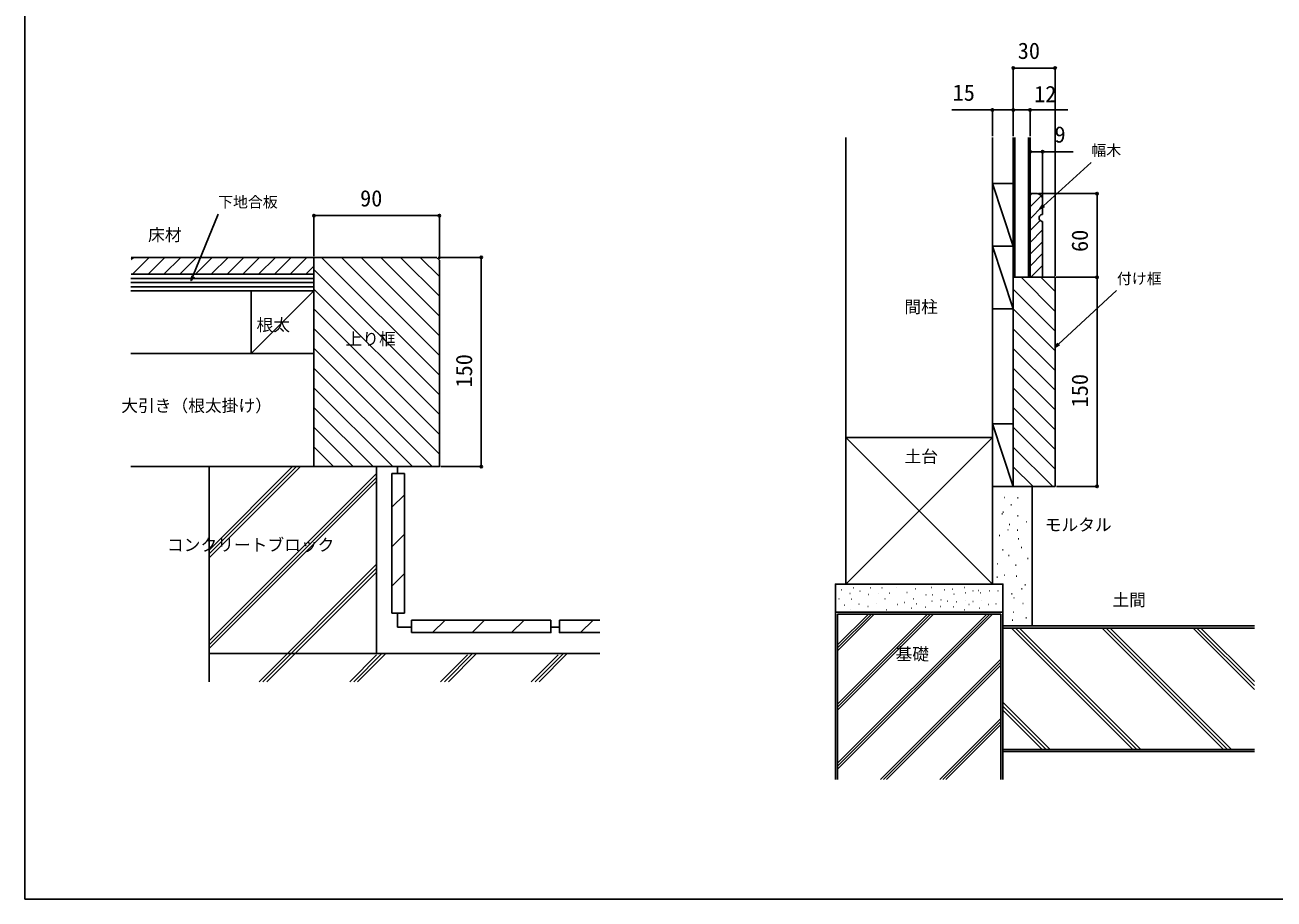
# Model space of a CAD drawing. Units: millimetres, scale not verified. Extents: x -700 to 700, y -1072 to 1066.
# Drawn here: x -700 to 196, y -1072 to -446 of the extents above; entities that cross this region are included whole.
import ezdxf
from ezdxf.enums import TextEntityAlignment as Align

# ---------------------------------------------------------------- set-up
doc = ezdxf.new("R2010")
doc.units = ezdxf.units.MM
doc.header["$LTSCALE"] = 6
for name, color, linetype in [('0-1_USER1', 3, 'Continuous'), ('0-2_YKK_D', 6, 'Continuous'), ('0-3_YKK_ZWAK', 7, 'Continuous'), ('0-4_YSS_K', 3, 'Continuous'), ('0-5_YSS_KE', 3, 'Continuous')]:
    doc.layers.add(name, color=color, linetype=linetype)
doc.styles.add('ＭＳ ゴシック', font='')
doc.styles.get('ＭＳ ゴシック').set_extended_font_data('MS Gothic')

msp = doc.modelspace()

# ---------------------------------------------------------------- linework, layer by layer
at = {"layer": '0-2_YKK_D'}
for p, q in [((8.591, -525.533), (8.591, -475.624)), ((38.591, -476.624), (8.591, -476.624)), ((38.591, -625.924), (38.591, -475.624)), ((-6.409, -525.533), (-6.409, -505.624)), ((8.591, -525.533), (8.591, -505.624)), ((8.591, -525.533), (8.591, -505.624)), ((20.591, -525.533), (20.591, -505.624)), ((29.591, -569.624), (29.591, -535.624)), ((26.591, -566.624), (69.591, -566.624)), ((68.591, -566.624), (68.591, -626.624)), ((-492.881, -611.4), (-492.881, -581.4)), ((-402.881, -613.4), (-402.881, -581.4)), ((-402.881, -582.4), (-492.881, -582.4)), ((-403.881, -612.4), (-371.881, -612.4)), ((-372.881, -612.4), (-372.881, -762.4)), ((39.291, -626.624), (69.591, -626.624)), ((39.291, -626.624), (69.591, -626.624)), ((68.591, -626.624), (68.591, -776.624)), ((-401.881, -762.4), (-371.881, -762.4)), ((39.591, -776.624), (69.591, -776.624))]:
    msp.add_line(p, q, dxfattribs=at)
for points in [[(8.591, -506.624), (-6.409, -506.624), (-35.446, -506.624)], [(8.591, -506.624), (20.591, -506.624), (47.627, -506.624)], [(20.591, -536.624), (29.591, -536.624), (51.482, -536.624)], [(27.713, -577.591), (30.231, -575.306), (64.403, -544.3)], [(-580.932, -629.064), (-579.643, -625.917), (-561.412, -581.41)], [(30.843, -575.981), (27.713, -577.591), (29.619, -574.631)], [(-578.8, -626.263), (-580.932, -629.064), (-580.486, -625.572)], [(38.591, -676.823), (41.089, -674.518), (82.635, -636.179)], [(41.707, -675.187), (38.591, -676.823), (40.471, -673.848)]]:
    msp.add_lwpolyline(points, dxfattribs=at)
for centre in [(8.591, -476.624), (38.591, -476.624), (-6.409, -506.624), (8.591, -506.624), (8.591, -506.624), (20.591, -506.624), (20.591, -536.624), (29.591, -536.624), (68.591, -566.624), (-492.881, -582.4), (-402.881, -582.4), (-372.881, -612.4), (68.591, -626.624), (68.591, -626.624), (-372.881, -762.4), (68.591, -776.624)]:
    msp.add_circle(centre, 0.85, dxfattribs=at)
at = {"layer": '0-3_YKK_ZWAK'}
msp.add_line((-700, 967.6), (-700, -1072.4), dxfattribs=at)
msp.add_lwpolyline([(-700, -1072.4), (700, -1072.4), (700, 967.6)], dxfattribs=at)
at = {"layer": '0-4_YSS_K'}
for p, q in [((-111.409, -526.533), (-111.409, -741.624)), ((-6.409, -741.624), (-6.409, -526.533)), ((9.591, -526.533), (9.591, -626.624)), ((19.591, -526.533), (19.591, -626.624)), ((-6.409, -559.322), (8.591, -604.322)), ((20.591, -567.742), (21.708, -566.624)), ((20.591, -576.227), (28.704, -568.114)), ((29.591, -570.624), (29.591, -581.624)), ((20.591, -584.713), (29.591, -575.713)), ((29.591, -581.37), (29.321, -581.639)), ((20.591, -593.198), (27.86, -585.929)), ((20.591, -601.683), (29.591, -592.683)), ((-6.409, -604.322), (8.591, -649.322)), ((20.591, -610.169), (29.591, -601.169)), ((-623.861, -613.959), (-622.302, -612.4)), ((-622.988, -624.4), (-610.988, -612.4)), ((-611.675, -624.4), (-599.675, -612.4)), ((-600.361, -624.4), (-588.361, -612.4)), ((-589.047, -624.4), (-577.047, -612.4)), ((-577.733, -624.4), (-565.733, -612.4)), ((-566.42, -624.4), (-554.42, -612.4)), ((-555.106, -624.4), (-543.106, -612.4)), ((-543.792, -624.4), (-531.792, -612.4)), ((-532.479, -624.4), (-520.479, -612.4)), ((-521.165, -624.4), (-509.165, -612.4)), ((-509.851, -624.4), (-497.851, -612.4)), ((-487.317, -612.4), (-402.881, -696.837)), ((-473.175, -612.4), (-402.881, -682.694)), ((-459.033, -612.4), (-402.881, -668.552)), ((-444.891, -612.4), (-402.881, -654.41)), ((-430.749, -612.4), (-402.881, -640.268)), ((-416.606, -612.4), (-402.881, -626.126)), ((20.591, -618.654), (29.591, -609.654)), ((-498.538, -624.4), (-492.881, -618.743)), ((-492.881, -620.979), (-402.881, -710.979)), ((14.154, -626.624), (38.591, -651.061)), ((21.105, -626.624), (29.591, -618.139)), ((28.296, -626.624), (38.591, -636.919)), ((29.591, -626.624), (29.591, -626.624)), ((-624, -627.4), (-492.881, -627.4)), ((-624, -630.4), (-492.881, -630.4)), ((-624, -633.4), (-492.881, -633.4)), ((-492.881, -635.121), (-402.881, -725.121)), ((8.591, -635.203), (38.591, -665.203)), ((-492.881, -636.4), (-537.881, -681.4)), ((-492.881, -649.263), (-402.881, -739.263)), ((8.591, -649.345), (38.591, -679.345)), ((-492.881, -663.405), (-402.881, -753.405)), ((8.591, -663.487), (38.591, -693.487)), ((-492.881, -677.547), (-408.028, -762.4)), ((8.591, -677.629), (38.591, -707.629)), ((-492.881, -691.689), (-422.17, -762.4)), ((8.591, -691.772), (38.591, -721.772)), ((-492.881, -705.831), (-436.312, -762.4)), ((8.591, -705.914), (38.591, -735.914)), ((-492.881, -719.974), (-450.454, -762.4)), ((8.591, -720.056), (38.591, -750.056)), ((-492.881, -734.116), (-464.596, -762.4)), ((-6.409, -731.624), (8.591, -776.624)), ((8.591, -776.624), (8.591, -731.624)), ((8.591, -734.198), (38.591, -764.198)), ((-111.409, -741.624), (-6.409, -846.624)), ((-6.409, -741.624), (-111.409, -846.624)), ((-492.881, -748.258), (-478.739, -762.4)), ((8.591, -748.34), (36.875, -776.624)), ((-567.881, -822.189), (-508.091, -762.4)), ((-567.881, -825.018), (-505.263, -762.4)), ((-567.881, -827.846), (-502.434, -762.4)), ((-567.881, -887.243), (-447.881, -767.243)), ((-567.881, -890.072), (-447.881, -770.072)), ((8.591, -762.482), (22.733, -776.624)), ((-567.881, -892.9), (-447.881, -772.9)), ((8.591, -776.624), (-6.409, -776.624)), ((22.091, -776.624), (22.091, -876.624)), ((-436.881, -791.547), (-427.881, -782.547)), ((2.163, -784.455), (2.563, -784.455)), ((11.684, -784.671), (12.084, -784.671)), ((0.432, -796.356), (0.832, -796.356)), ((1.081, -795.058), (1.481, -795.058)), ((6.924, -789.864), (7.324, -789.864)), ((5.625, -803.93), (6.025, -803.93)), ((11.684, -797.655), (12.084, -797.655)), ((17.96, -801.983), (18.36, -801.983)), ((-436.881, -819.831), (-427.881, -810.831)), ((-1.516, -811.72), (-1.116, -811.72)), ((4.543, -807.825), (4.943, -807.825)), ((11.468, -808.042), (11.868, -808.042)), ((12.117, -814.101), (12.517, -814.101)), ((0.865, -822.107), (1.265, -822.107)), ((14.281, -820.376), (14.681, -820.376)), ((-532.208, -916.624), (-447.881, -832.297)), ((-3.03, -832.061), (-2.63, -832.061)), ((5.193, -826.219), (5.593, -826.219)), ((18.826, -828.383), (19.226, -828.383)), ((-529.38, -916.624), (-447.881, -835.125)), ((-526.551, -916.624), (-447.881, -837.954)), ((-436.881, -848.116), (-427.881, -839.116)), ((-3.247, -841.583), (-2.847, -841.583)), ((1.947, -840.284), (2.347, -840.284)), ((10.17, -833.143), (10.57, -833.143)), ((10.603, -840.934), (11.003, -840.934)), ((-118.909, -847.017), (-118.517, -846.624)), ((-114.877, -850.67), (-114.677, -850.67)), ((-106.16, -849.384), (-105.96, -849.384)), ((-93.727, -849.241), (-93.527, -849.241)), ((-85.581, -849.384), (-85.381, -849.384)), ((-75.006, -848.812), (-74.806, -848.812)), ((-61.716, -850.098), (-61.516, -850.098)), ((-50.141, -848.955), (-49.941, -848.955)), ((-40.709, -850.67), (-40.509, -850.67)), ((-35.278, -850.241), (-35.078, -850.241)), ((-26.418, -849.098), (-26.218, -849.098)), ((14.498, -850.022), (14.898, -850.022)), ((16.878, -847.209), (17.278, -847.209)), ((-116.449, -857.244), (-116.249, -857.244)), ((-108.696, -853.442), (-108.496, -853.442)), ((-107.732, -857.387), (-107.532, -857.387)), ((-101.444, -851.67), (-101.244, -851.67)), ((-95.423, -854.019), (-95.223, -854.019)), ((-88.154, -853.242), (-87.954, -853.242)), ((-83.581, -857.101), (-83.381, -857.101)), ((-80.13, -853.153), (-79.93, -853.153)), ((-67.723, -852.576), (-67.523, -852.576)), ((-63.288, -857.101), (-63.088, -857.101)), ((-54.142, -854.385), (-53.942, -854.385)), ((-49.855, -858.958), (-49.655, -858.958)), ((-49.545, -854.307), (-49.345, -854.307)), ((-43.281, -857.815), (-43.081, -857.815)), ((-38.851, -858.958), (-38.651, -858.958)), ((-33.964, -853.73), (-33.764, -853.73)), ((-32.277, -859.387), (-32.077, -859.387)), ((-25.99, -852.956), (-25.79, -852.956)), ((-25.561, -858.101), (-25.361, -858.101)), ((-20.416, -851.384), (-20.216, -851.384)), ((-20.416, -859.101), (-20.216, -859.101)), ((-16.272, -851.099), (-16.072, -851.099)), ((-15.208, -852.865), (-15.008, -852.865)), ((-14.557, -858.244), (-14.357, -858.244)), ((-8.698, -851.527), (-8.498, -851.527)), ((-2.513, -851.422), (-2.313, -851.422)), ((7.357, -853.485), (7.757, -853.485)), ((8.871, -856.514), (9.271, -856.514)), ((-117.409, -986.624), (-117.409, -868.124)), ((-0.409, -868.124), (-117.409, -868.124)), ((-117.409, -979.319), (-6.214, -868.124)), ((-117.409, -977.198), (-8.336, -868.124)), ((-117.409, -975.077), (-10.457, -868.124)), ((-48.641, -868.124), (-117.409, -936.893)), ((-52.884, -868.124), (-117.409, -932.65)), ((-117.409, -934.772), (-50.762, -868.124)), ((-117.409, -894.467), (-91.067, -868.124)), ((-117.409, -892.345), (-93.189, -868.124)), ((-117.409, -890.224), (-95.31, -868.124)), ((-112.735, -861.809), (-112.535, -861.809)), ((-108.018, -864.818), (-107.818, -864.818)), ((-102.059, -860.944), (-101.859, -860.944)), ((-95.728, -862.674), (-95.528, -862.674)), ((-89.363, -860.367), (-89.163, -860.367)), ((-82.295, -865.103), (-82.095, -865.103)), ((-74.359, -861.232), (-74.159, -861.232)), ((-69.433, -859.816), (-69.233, -859.816)), ((-64.288, -863.96), (-64.088, -863.96)), ((-60.798, -860.655), (-60.598, -860.655)), ((-54.285, -863.246), (-54.085, -863.246)), ((-43.774, -862.675), (-43.574, -862.675)), ((-34.278, -862.817), (-34.078, -862.817)), ((-26.561, -864.961), (-26.361, -864.961)), ((-23.287, -861.232), (-23.087, -861.232)), ((-15.843, -863.96), (-15.643, -863.96)), ((-9.149, -861.232), (-8.949, -861.232)), ((-3.839, -860.816), (-3.639, -860.816)), ((-0.409, -986.624), (-0.409, -868.124)), ((8.655, -866.685), (9.055, -866.685)), ((15.363, -860.409), (15.763, -860.409)), ((-407.733, -881.4), (-398.733, -872.4)), ((-379.449, -881.4), (-370.449, -872.4)), ((-351.165, -881.4), (-342.165, -872.4)), ((-301.733, -881.4), (-292.733, -872.4)), ((7.789, -872.527), (8.189, -872.527)), ((17.527, -870.796), (17.927, -870.796)), ((181.504, -878.124), (1.091, -878.124)), ((7.343, -878.124), (94.343, -965.124)), ((10.171, -878.124), (97.171, -965.124)), ((13, -878.124), (100, -965.124)), ((72.397, -878.124), (159.397, -965.124)), ((75.225, -878.124), (162.225, -965.124)), ((78.054, -878.124), (165.054, -965.124)), ((137.451, -878.124), (181.504, -922.178)), ((140.279, -878.124), (181.504, -919.35)), ((143.107, -878.124), (181.504, -916.521)), ((-467.154, -916.624), (-447.881, -897.351)), ((-464.326, -916.624), (-444.101, -896.4)), ((-461.497, -916.624), (-441.273, -896.4)), ((-402.1, -916.624), (-382.827, -897.351)), ((-399.272, -916.624), (-379.048, -896.4)), ((-396.444, -916.624), (-376.219, -896.4)), ((-337.047, -916.624), (-317.773, -897.351)), ((-334.218, -916.624), (-313.994, -896.4)), ((-331.39, -916.624), (-311.165, -896.4)), ((-86.531, -986.624), (-0.409, -900.503)), ((-84.409, -986.624), (-0.409, -902.624)), ((-82.288, -986.624), (-0.409, -904.746)), ((1.091, -931.269), (34.946, -965.124)), ((1.091, -934.098), (32.118, -965.124)), ((1.091, -936.926), (29.289, -965.124)), ((-44.104, -986.624), (-0.409, -942.93)), ((-41.983, -986.624), (-0.409, -945.051)), ((-39.862, -986.624), (-0.409, -947.172)), ((1.091, -965.124), (181.504, -965.124))]:
    msp.add_line(p, q, dxfattribs=at)
for points in [[(8.591, -559.322), (8.591, -604.322), (-6.409, -604.322), (-6.409, -559.322)], [(8.591, -649.322), (8.591, -604.322), (-6.409, -604.322), (-6.409, -649.322)], [(-492.881, -612.4), (-492.881, -762.4), (-402.881, -762.4), (-402.881, -614.4), (-404.881, -612.4)], [(8.591, -626.624), (8.591, -776.624), (38.591, -776.624), (38.591, -626.924), (38.291, -626.624)]]:
    msp.add_lwpolyline(points, close=True, dxfattribs=at)
for points in [[(20.591, -626.624), (20.591, -566.624), (25.591, -566.624)], [(29.591, -586.624), (29.591, -626.624), (20.591, -626.624)], [(8.591, -731.624), (-6.409, -731.624), (-6.409, -776.624)]]:
    msp.add_lwpolyline(points, dxfattribs=at)
for centre, radius, start, end in [((25.591, -570.624), 4, 0.00001, 89.99999), ((29.591, -584.124), 2.5, 89.99999, 270.00001)]:
    msp.add_arc(centre, radius, start, end, dxfattribs=at)
at = {"layer": '0-5_YSS_KE'}
for p, q in [((8.591, -526.533), (8.591, -626.624)), ((20.591, -526.533), (20.591, -626.624)), ((-623.861, -624.4), (-492.881, -624.4)), ((-492.881, -624.4), (-570.596, -624.4)), ((-537.881, -681.4), (-537.881, -636.4)), ((-624, -681.4), (-492.881, -681.4)), ((-492.881, -681.4), (-537.881, -681.4)), ((-6.409, -741.624), (-111.409, -741.624)), ((-111.409, -741.624), (-111.409, -846.624)), ((-6.409, -846.624), (-6.409, -741.624)), ((-624, -762.4), (-492.881, -762.4)), ((-560.381, -762.4), (-455.381, -762.4)), ((-447.881, -896.4), (-447.881, -762.4)), ((-436.881, -767.4), (-427.881, -767.4)), ((-436.881, -867.4), (-436.881, -767.4)), ((-432.881, -767.4), (-432.881, -762.4)), ((-427.881, -767.4), (-427.881, -867.4)), ((-6.409, -776.624), (22.091, -776.624)), ((-111.409, -846.624), (-6.409, -846.624)), ((-427.881, -867.4), (-436.881, -867.4)), ((-432.881, -877.4), (-432.881, -867.4)), ((-118.909, -866.624), (-118.909, -986.624)), ((1.091, -866.624), (-118.909, -866.624)), ((1.091, -986.624), (1.091, -866.624)), ((-432.881, -877.4), (-422.881, -877.4)), ((-422.881, -872.4), (-322.881, -872.4)), ((-422.881, -872.4), (-422.881, -881.4)), ((-322.881, -877.4), (-316.881, -877.4)), ((-316.881, -872.4), (-287.77, -872.4)), ((181.504, -876.624), (1.091, -876.624)), ((-287.77, -896.4), (-567.881, -896.4)), ((1.091, -966.624), (181.504, -966.624))]:
    msp.add_line(p, q, dxfattribs=at)
for points in [[(-492.881, -624.4), (-492.881, -612.4), (-623.861, -612.4)], [(-624, -636.4), (-492.881, -636.4), (-492.881, -624.4)], [(-492.881, -727.4), (-492.881, -636.4), (-537.881, -636.4)], [(-447.881, -762.4), (-567.881, -762.4), (-567.881, -916.624)], [(-322.881, -872.4), (-322.881, -881.4), (-422.881, -881.4)], [(-287.77, -881.4), (-316.881, -881.4), (-316.881, -872.4)]]:
    msp.add_lwpolyline(points, dxfattribs=at)
msp.add_lwpolyline([(1.091, -866.624), (1.091, -846.624), (-118.909, -846.624), (-118.909, -866.624)], close=True, dxfattribs=at)

# ---------------------------------------------------------------- texts
at = {"layer": '0-1_USER1', "style": 'ＭＳ ゴシック'}
for s, p in [('床材', (-611.733, -603.212)), ('間柱', (-69.5, -654.832)), ('根太', (-533.955, -667.832)), ('上り框', (-470.159, -677.9)), ('大引き（根太掛け）', (-630.953, -725.747)), ('土台', (-69.364, -762.105)), ('モルタル', (31.114, -811.173)), ('コンクリートブロック', (-598.203, -825.54)), ('土間', (79.636, -864.968)), ('基礎', (-75.818, -903.832))]:
    msp.add_text(s, height=8.798, dxfattribs=at).set_placement(p, align=Align.BOTTOM_LEFT)
at = {"layer": '0-2_YKK_D', "style": 'ＭＳ ゴシック'}
for s, height, p in [('30', 11.73, (11.772, -473.624)), ('15', 11.73, (-34.9, -503.624)), ('12', 11.73, (23.536, -504.624)), ('9', 11.73, (38.118, -533.624)), ('幅木', 7.845, (64.552, -541.902)), ('下地合板', 7.845, (-561.567, -578.951)), ('90', 11.73, (-459.744, -579.4)), ('付け框', 7.845, (82.844, -633.842))]:
    msp.add_text(s, height=height, dxfattribs=at).set_placement(p, align=Align.BOTTOM_LEFT)
for s, p in [('60', (65.591, -608.488)), ('150', (-375.881, -705.673)), ('150', (65.591, -719.897))]:
    msp.add_text(s, height=11.73, rotation=90, dxfattribs=at).set_placement(p, align=Align.BOTTOM_LEFT)

doc.saveas('drawing.dxf')
